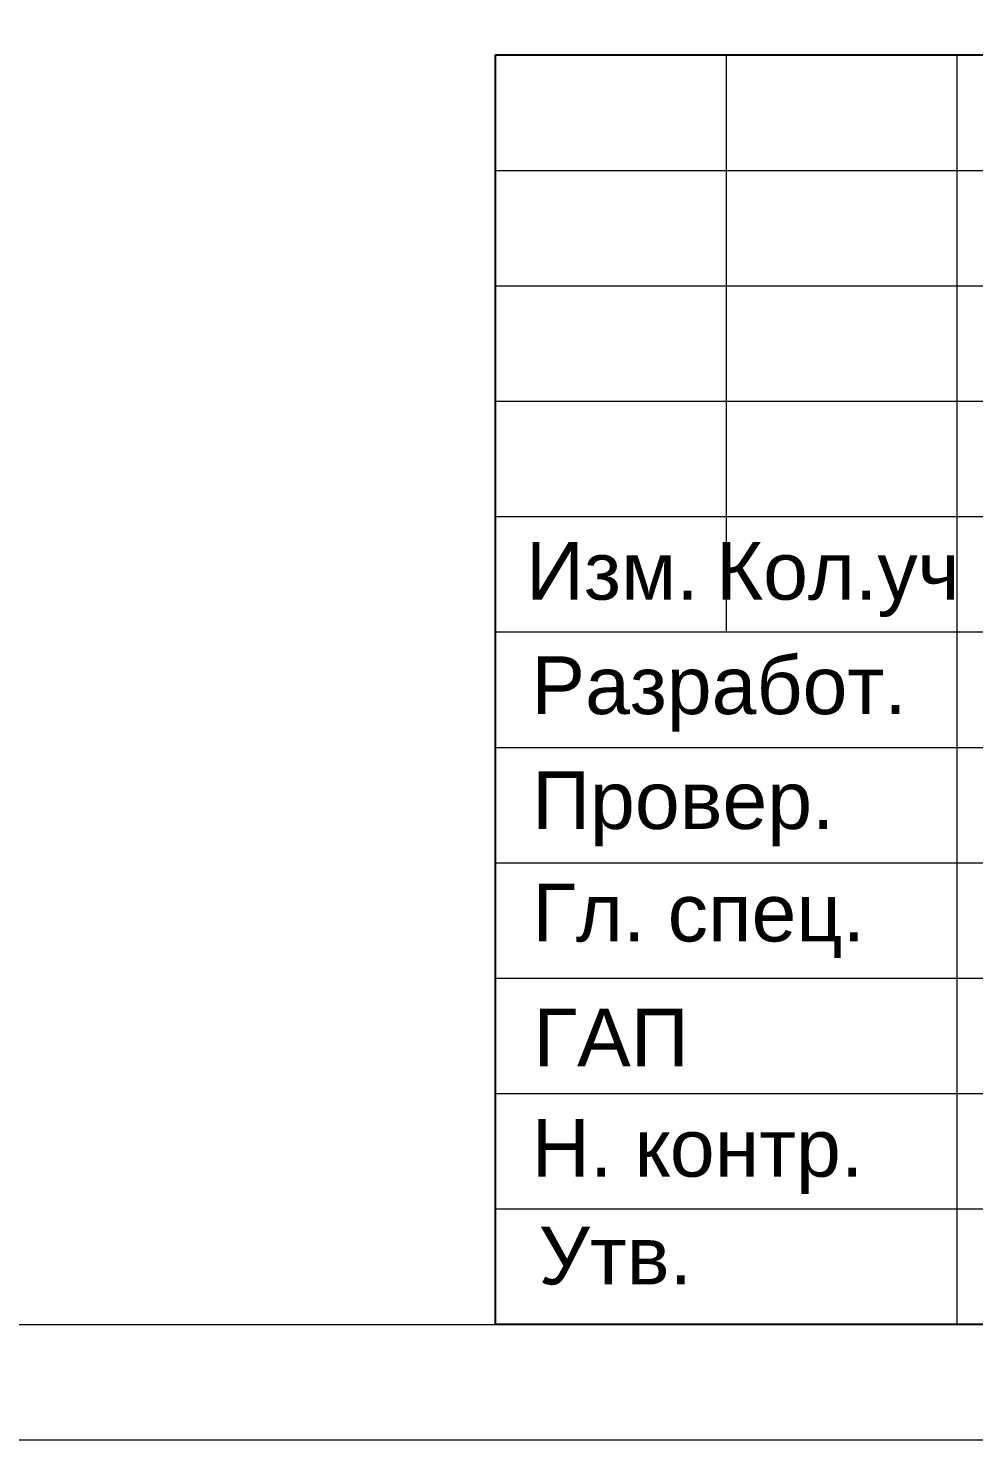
# Model space of a CAD drawing. Header units: metres. Extents: x -5 to 458, y -5 to 65.
# Drawn here: x 431.22 to 435.32, y 0.03 to 6.14 of the extents above; entities that cross this region are included whole.
import ezdxf
from ezdxf.enums import TextEntityAlignment as Align

# ---------------------------------------------------------------- set-up
doc = ezdxf.new("R2010")
doc.units = ezdxf.units.M
doc.layers.add('Level 63', color=7, linetype='Continuous', lineweight=0)
doc.layers.add('YOLO_STAMP', color=1, linetype='Continuous')
doc.styles.add('Style-Arial', font='arial.ttf')

msp = doc.modelspace()

# ---------------------------------------------------------------- linework, layer by layer
at = {"layer": 'Level 63', "color": 7, "linetype": 'Continuous', "lineweight": 13}
for p, q in [((433.247039, 6.026369), (451.747039, 6.026369)), ((433.247039, 6.026369), (433.247039, 0.526369)), ((434.247039, 6.026369), (434.247039, 3.526369)), ((435.247039, 6.026369), (435.247039, 0.526369)), ((433.247039, 4.026369), (439.747039, 4.026369)), ((433.247039, 3.526369), (439.747039, 3.526369))]:
    msp.add_line(p, q, dxfattribs=at)
at = {"layer": 'Level 63', "color": 7, "linetype": 'Continuous', "lineweight": 0}
for p, q in [((433.247039, 5.526369), (439.747039, 5.526369)), ((433.247039, 5.026369), (439.747039, 5.026369)), ((433.247039, 4.526369), (439.747039, 4.526369)), ((433.247039, 3.026369), (439.747039, 3.026369)), ((433.247039, 2.526369), (439.747039, 2.526369)), ((433.247039, 2.026369), (439.747039, 2.026369)), ((433.247039, 1.526369), (439.747039, 1.526369)), ((433.247039, 1.026369), (439.747039, 1.026369))]:
    msp.add_line(p, q, dxfattribs=at)
at = {"layer": 'Level 63', "color": 7, "linetype": 'Continuous', "lineweight": 13}
for points in [[(410.197039, 0.026369), (452.247039, 0.026369), (452.247039, 59.426369), (410.197039, 59.426369)], [(412.197039, 0.526369), (451.747039, 0.526369), (451.747039, 58.926369), (412.197039, 58.926369)]]:
    msp.add_3dface(points, dxfattribs=at)
at = {"layer": 'YOLO_STAMP'}
msp.add_lwpolyline([(433.247039, 6.026369), (451.747039, 6.026369), (451.747039, 0.526369), (433.247039, 0.526369)], close=True, dxfattribs=at)

# ---------------------------------------------------------------- texts
at = {"layer": 'Level 63', "color": 7, "linetype": 'Continuous', "lineweight": 0, "style": 'Style-Arial'}
for s, p in [('Изм.', (433.754087, 3.791379)), ('Кол.уч', (434.731407, 3.791379)), ('Разработ.', (434.215985, 3.295417)), ('Провер.', (434.061348, 2.797686)), ('Гл. спец.', (434.127621, 2.310456)), ('ГАП', (433.748232, 1.768952)), ('Н. контр.', (434.12252, 1.291379)), ('Утв.', (433.766572, 0.824569))]:
    msp.add_text(s, height=0.25, dxfattribs=at).set_placement(p, align=Align.MIDDLE_CENTER)

doc.saveas('drawing.dxf')
